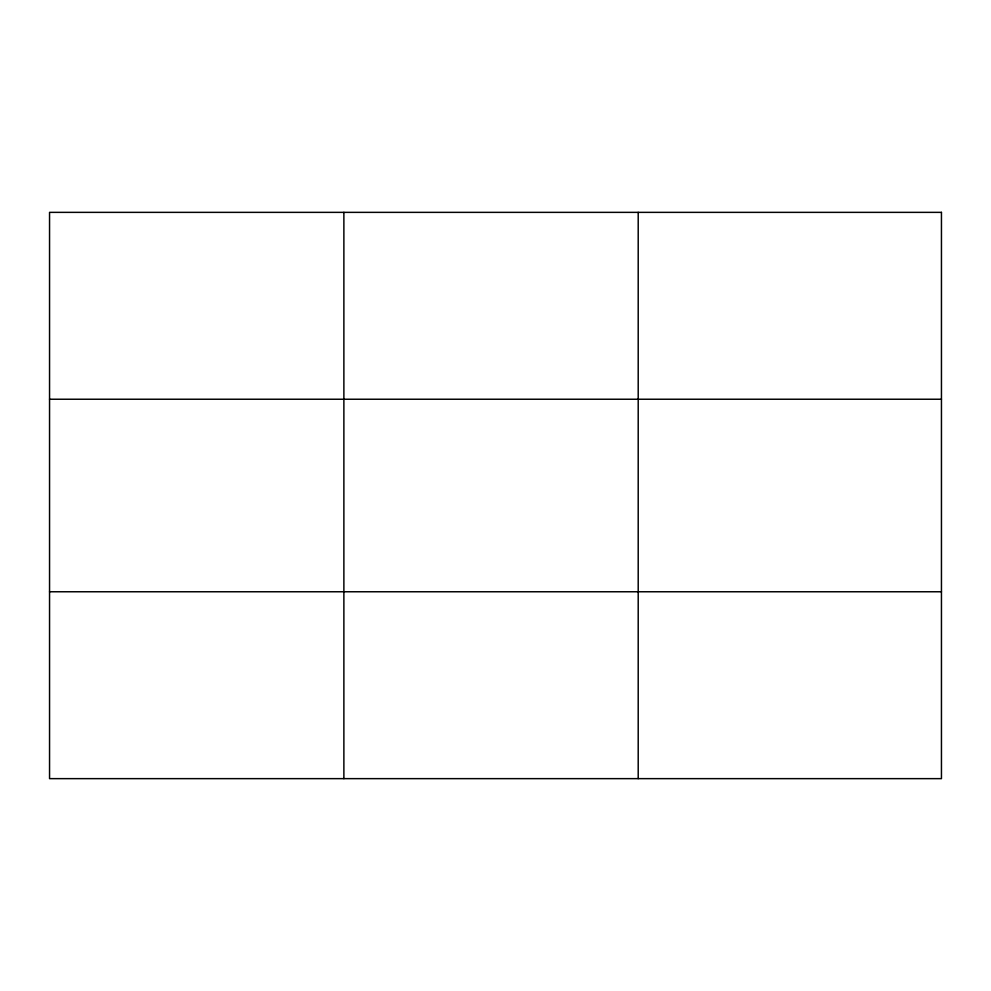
<?xml version="1.0" encoding="UTF-8"?>
<svg xmlns="http://www.w3.org/2000/svg" width="991" height="991" viewBox="0 0 991 991"><rect width="100%" height="100%" fill="white"/><g stroke="black" fill="none" stroke-linecap="round" stroke-linejoin="round"><path stroke-width="1.49" d="M343.877 778.641L343.877 212.359M638.204 778.641L638.204 212.359M49.55 399.237L941.45 399.237M49.55 591.763L941.45 591.763M941.45 212.359L49.55 212.359L49.55 778.641L941.45 778.641L941.45 212.359"/></g></svg>
